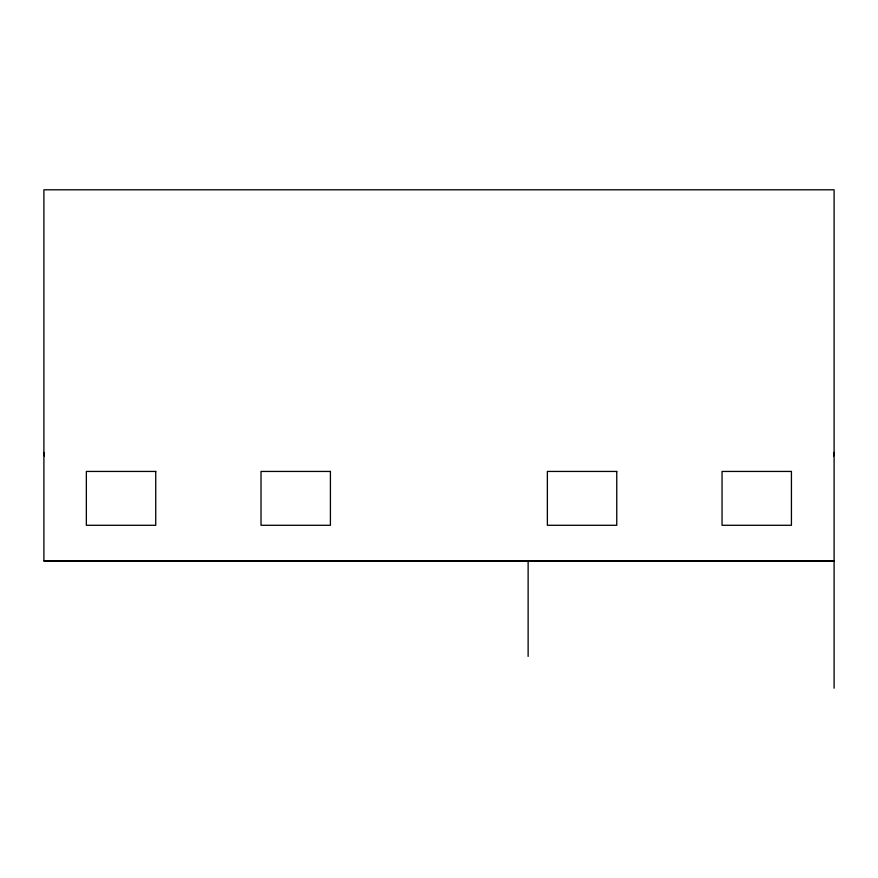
<?xml version="1.0" encoding="UTF-8"?>
<svg xmlns="http://www.w3.org/2000/svg" width="878" height="878" viewBox="0 0 878 878"><rect width="100%" height="100%" fill="white"/><g stroke="black" fill="none" stroke-linecap="round" stroke-linejoin="round"><path stroke-width="1.32" d="M834.1 560.79L43.9 560.79L43.9 189.802L834.1 189.802L834.1 688.198M43.9 561.031L834.1 561.031M528.128 560.79L528.128 656.404M834.1 452.433A12.753 12.753 0 0 1 833.606 455.934M44.394 455.934A12.753 12.753 0 0 1 43.9 452.433M155.735 471.442L86.351 471.442L86.351 525.285L155.735 525.285L155.735 471.42M330.413 471.442L261.018 471.442L261.018 525.285L330.413 525.285L330.413 471.42M616.762 471.442L547.367 471.442L547.367 525.285L616.762 525.285L616.762 471.42M791.429 471.442L722.045 471.442L722.045 525.285L791.429 525.285L791.429 471.42"/></g></svg>
